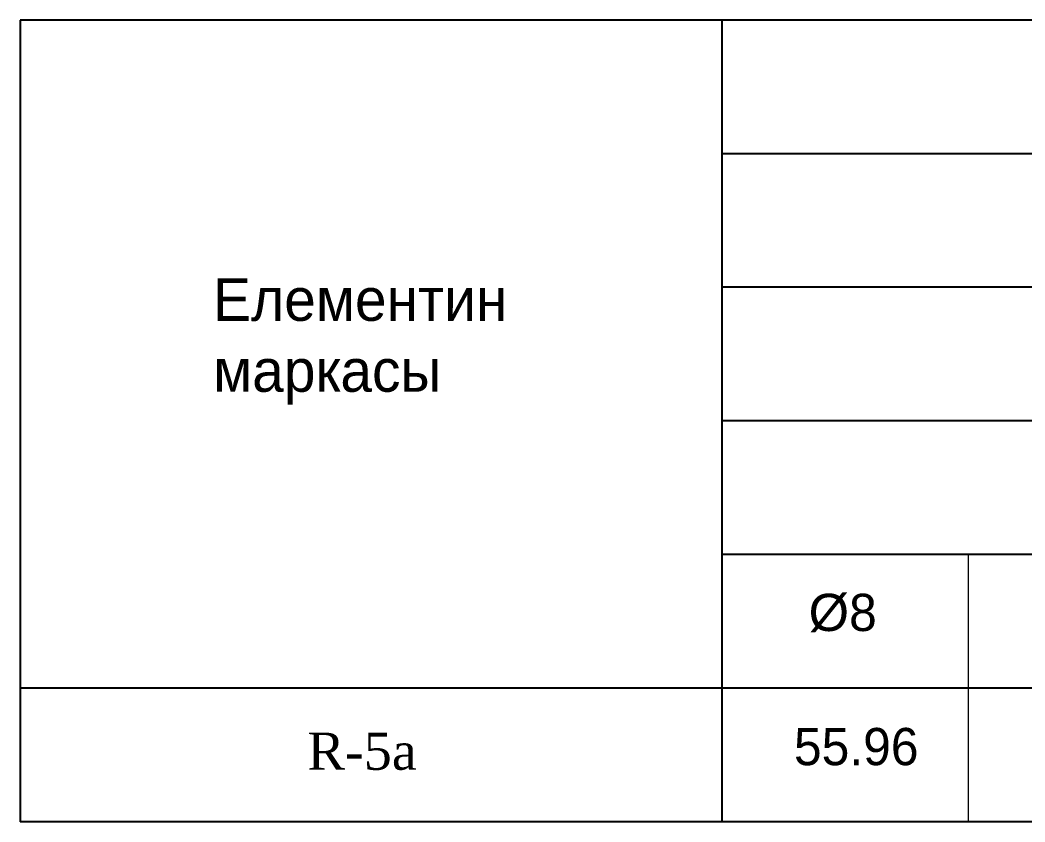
# Model space of a CAD drawing. Header units: millimetres. Extents: x -149347 to 251215, y -2929184 to -2541447.
# Drawn here: x 87979 to 94401, y -2787061 to -2781936 of the extents above; entities that cross this region are included whole.
import ezdxf

# ---------------------------------------------------------------- set-up
doc = ezdxf.new("R2010")
doc.units = ezdxf.units.MM
doc.layers.add('A-Wall', color=7, linetype='Continuous', lineweight=30)
doc.layers.add('APS_MADEIRA', color=35, linetype='Continuous', lineweight=15)
doc.styles.add('A3_Times_AzLat', font='A3TI(LA).TTF')

msp = doc.modelspace()

# ---------------------------------------------------------------- linework, layer by layer
at = {"ltscale": 3}
for p, q in [((105785.04595, -2781935.52641), (87978.78491, -2781935.52641)), ((87978.78491, -2781935.52641), (87978.78491, -2787060.5879)), ((92463.49302, -2781935.52641), (92463.49302, -2787060.5879)), ((103649.47066, -2782789.43732), (92463.49302, -2782789.43732)), ((103649.47066, -2783643.66743), (92463.49302, -2783643.66743)), ((103649.47066, -2784497.89755), (92463.49302, -2784497.89755)), ((103649.47066, -2785352.12766), (92463.49302, -2785352.12766)), ((105785.04595, -2786206.35778), (87978.78491, -2786206.35778)), ((105785.04595, -2787060.5879), (87978.78491, -2787060.5879))]:
    msp.add_line(p, q, dxfattribs=at)
at = {"layer": 'APS_MADEIRA', "color": 7, "lineweight": 15, "ltscale": 25}
for p, q in [((92463.49302, -2785352.12766), (92463.49302, -2787060.5879)), ((94039.38186, -2785352.12766), (94039.38186, -2787060.5879))]:
    msp.add_line(p, q, dxfattribs=at)

# ---------------------------------------------------------------- texts
at = {"color": 0, "lineweight": 0, "attachment_point": 1, "style": 'A3_Times_AzLat'}
for s, insert, char_height, width in [('Елементин\\Pмаркасы', (89212.11496, -2783585.81522), 272, 5180.7666075), ('{\\fArial|b0|i0|c204|p32;Ø}8  ', (93018.77089, -2785602.42498), 238, 9423.318476)]:
    msp.add_mtext(s, dxfattribs=dict(at, insert=insert, char_height=char_height, width=width))
at = {"lineweight": 9, "insert": (89815.7019, -2786489.38028), "char_height": 238, "width": 6940.3420685, "attachment_point": 1, "style": 'A3_Times_AzLat'}
msp.add_mtext('{\\fTimes New Roman|b0|i0|c0|p18;R-\\fTimes New Roman|b0|i0|c238|p18;5a}', dxfattribs=at)
at = {"layer": 'A-Wall', "color": 0, "insert": (93323.1593, -2786460.12003), "char_height": 238, "width": 19879.9205725, "attachment_point": 2, "style": 'A3_Times_AzLat'}
msp.add_mtext('55.96', dxfattribs=at)

doc.saveas('drawing.dxf')
